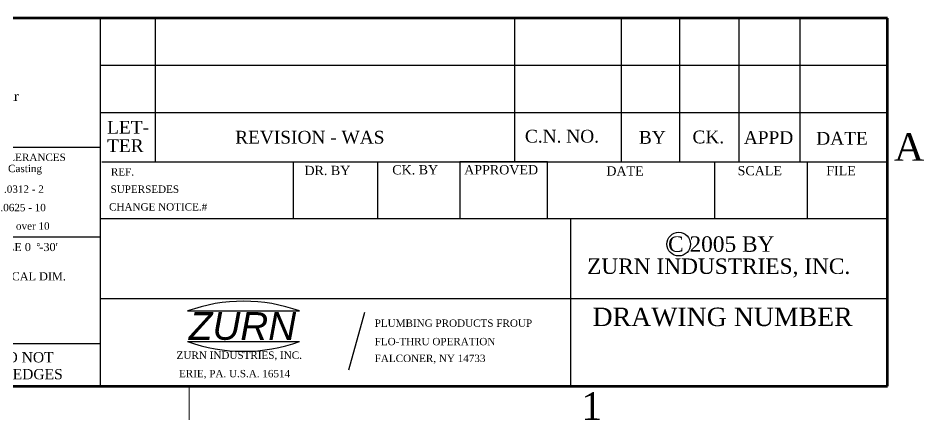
# Paper-space layout 'Layout1' of a CAD drawing. Extents: x -5 to 21.5, y -3 to 17.1.
# Drawn here: x 15.34 to 21.49, y 0.27 to 3 of the extents above; entities that cross this region are included whole.
import ezdxf

# ---------------------------------------------------------------- set-up
doc = ezdxf.new("R2010")
doc.units = 0
doc.header["$LTSCALE"] = 0.015748
doc.header["$MEASUREMENT"] = 0
doc.layers.add('Sketch Lines', color=7, linetype='Continuous', lineweight=25)
doc.styles.add('TextStyle103', font='ARIALI.TTF')
doc.styles.add('TextStyle63', font='BOOKOS.TTF')
doc.styles.add('TextStyle64', font='BOOKOS.TTF')
doc.styles.add('TextStyle65', font='BOOKOS.TTF')
doc.styles.add('TextStyle67', font='BOOKOS.TTF')
doc.styles.add('TextStyle68', font='BOOKOS.TTF')
doc.styles.add('TextStyle69', font='BOOKOS.TTF')
doc.styles.add('TextStyle81', font='BOOKOS.TTF')
doc.styles.add('TextStyle83', font='BOOKOS.TTF')
doc.styles.add('TextStyle84', font='BOOKOSI.TTF')
doc.styles.add('TextStyle88', font='BOOKOSI.TTF')
doc.styles.add('TextStyle96', font='AIGDT___.TTF')

# ---------------------------------------------------------------- blocks, each defined once
blk = doc.blocks.new('2dTransBorder1')
at = {"layer": 'Sketch Lines', "color": 7, "linetype": 'Continuous', "lineweight": 18}
blk.add_lwpolyline([(41.91, 1.27), (41.91, 0.691)], dxfattribs=at)
blk = doc.blocks.new('2dTransTitleBlock1')
at = {"layer": 'Sketch Lines', "color": 7, "linetype": 'Continuous', "lineweight": 70}
for p, q in [((53.967, 7.62), (34.307, 7.62)), ((53.967, 1.27), (53.967, 7.62)), ((34.307, 1.27), (53.967, 1.27))]:
    blk.add_line(p, q, dxfattribs=at)
at = {"layer": 'Sketch Lines', "color": 7, "linetype": 'Continuous', "lineweight": 25}
for p, q in [((40.379, 1.27), (40.379, 7.62)), ((41.327, 5.144), (41.327, 7.62)), ((47.533, 5.144), (47.533, 7.62)), ((49.374, 5.144), (49.374, 7.62)), ((50.379, 5.144), (50.379, 7.62)), ((51.406, 5.144), (51.406, 7.62)), ((52.457, 5.144), (52.457, 7.62)), ((40.379, 6.809), (53.967, 6.809)), ((40.379, 5.99), (53.967, 5.99)), ((40.379, 5.386), (34.307, 5.386)), ((40.402, 5.144), (53.975, 5.144)), ((43.701, 5.144), (43.701, 4.166)), ((45.157, 5.144), (45.157, 4.166)), ((48.097, 5.144), (46.581, 5.144)), ((48.097, 5.144), (46.581, 5.144)), ((46.581, 5.144), (46.581, 4.166)), ((48.097, 4.166), (48.097, 5.144)), ((48.097, 4.166), (48.097, 5.144)), ((50.977, 5.144), (50.977, 4.166)), ((52.584, 4.166), (52.584, 5.144)), ((40.379, 4.166), (53.967, 4.166)), ((48.493, 4.166), (48.493, 1.27)), ((40.379, 3.844), (34.307, 3.844)), ((53.967, 2.781), (40.379, 2.781)), ((43.815, 2.568), (41.881, 2.568)), ((44.935, 2.542), (44.659, 1.547)), ((41.881, 2.043), (43.815, 2.043)), ((40.379, 2.002), (34.307, 2.002))]:
    blk.add_line(p, q, dxfattribs=at)
at = {"layer": 'Sketch Lines', "color": 5, "linetype": 'Continuous', "lineweight": 25}
blk.add_circle((50.36, 3.722), 0.204, dxfattribs=at)
at = {"layer": 'Sketch Lines', "color": 7, "linetype": 'Continuous', "lineweight": 25}
for centre, start, end in [((42.848, -0.108), 70.1361, 109.8639), ((42.848, 4.719), 250.1361, 289.8639)]:
    blk.add_arc(centre, 2.846, start, end, dxfattribs=at)

psp = doc.layouts.get("Layout1")

# ---------------------------------------------------------------- block references
at = {"layer": 'Sketch Lines', "xscale": 0.3937007874015748, "yscale": 0.3937007874015748, "zscale": 0.3937007874015748}
for name in ['2dTransBorder1', '2dTransTitleBlock1']:
    psp.add_blockref(name, (0, 0), dxfattribs=at)

# ---------------------------------------------------------------- texts
at = {"layer": 'Sketch Lines', "color": 5, "linetype": 'Continuous', "lineweight": 50, "attachment_point": 7}
for s, insert, char_height, style in [('parties nor reprinted in any form without our ', (13.582, 2.4166), 0.065, 'TextStyle64'), ('LET-', (15.9417, 2.2153), 0.087, 'TextStyle65'), ('REVISION - WAS', (16.812, 2.1458), 0.087, 'TextStyle65'), ('C.N. NO.', (18.7814, 2.1528), 0.087, 'TextStyle65'), ('BY', (19.5562, 2.1462), 0.087, 'TextStyle65'), ('CK.', (19.9202, 2.1477), 0.087, 'TextStyle65'), ('APPD', (20.2694, 2.1451), 0.087, 'TextStyle65'), ('DATE', (20.7615, 2.1401), 0.087, 'TextStyle65'), ('TER', (15.9417, 2.0903), 0.087, 'TextStyle65'), ('OTHERWISE SPECIFIED DRAWING TOLERANCES', (13.9386, 2.0287), 0.05, 'TextStyle63'), ('Casting', (15.2686, 1.9377), 0.05, 'TextStyle63'), ('REF.', (15.9674, 1.9296), 0.05, 'TextStyle63'), ('DR. BY', (17.2829, 1.9328), 0.063, 'TextStyle67'), ('CK. BY', (17.8797, 1.9374), 0.063, 'TextStyle67'), ('APPROVED', (18.3685, 1.9374), 0.063, 'TextStyle67'), ('DATE', (19.3348, 1.9306), 0.063, 'TextStyle67'), ('SCALE', (20.2271, 1.9317), 0.063, 'TextStyle67'), ('FILE', (20.8296, 1.9328), 0.063, 'TextStyle67'), ('.0312 - 2', (15.2407, 1.8127), 0.05, 'TextStyle63'), ('SUPERSEDES', (15.9649, 1.8128), 0.05, 'TextStyle63'), ('.0625 - 10', (15.2165, 1.6877), 0.05, 'TextStyle63'), ('CHANGE NOTICE.#', (15.9549, 1.6924), 0.05, 'TextStyle63'), ('.125 over 10', (15.171, 1.5627), 0.05, 'TextStyle63'), ('C 2005 BY', (19.7546, 1.4116), 0.105, 'TextStyle88'), ('- ANGLE 0', (15.0317, 1.4174), 0.055, 'TextStyle69'), ('~', (15.4595, 1.4174), 0.055, 'TextStyle96'), ("-30'", (15.4808, 1.4174), 0.055, 'TextStyle69'), ('ZURN INDUSTRIES, INC.', (19.2041, 1.2384), 0.105, 'TextStyle88'), ('- CRITICAL DIM.', (15.0269, 1.2181), 0.055, 'TextStyle69'), ('DRAWING NUMBER', (19.2412, 0.9061), 0.125, 'TextStyle68'), ('PLUMBING PRODUCTS FROUP', (17.7602, 0.903), 0.05, 'TextStyle84'), ('FLO-THRU OPERATION', (17.7602, 0.778), 0.05, 'TextStyle84'), ('ALL DIMENSIONS IN INCHES - DO NOT', (13.6634, 0.6611), 0.07, 'TextStyle83'), ('ZURN INDUSTRIES, INC.', (16.4141, 0.6746), 0.05, 'TextStyle84'), ('FALCONER, NY 14733', (17.7602, 0.653), 0.05, 'TextStyle84'), ('SCALE DWG. - BREAK ALL SHARP EDGES', (13.5872, 0.5458), 0.07, 'TextStyle83'), ('ERIE, PA. U.S.A. 16514', (16.4303, 0.5496), 0.05, 'TextStyle84')]:
    psp.add_mtext(s, dxfattribs=dict(at, insert=insert, char_height=char_height, style=style))
at = {"layer": 'Sketch Lines', "color": 7, "linetype": 'Continuous', "lineweight": 50, "char_height": 0.188, "attachment_point": 7}
for s, insert, style in [('A', (21.2902, 2.031), 'TextStyle81'), ('ZURN', (16.497, 0.8128), 'TextStyle103'), ('1', (19.1644, 0.272), 'TextStyle81')]:
    psp.add_mtext(s, dxfattribs=dict(at, insert=insert, style=style))

doc.saveas('drawing.dxf')
